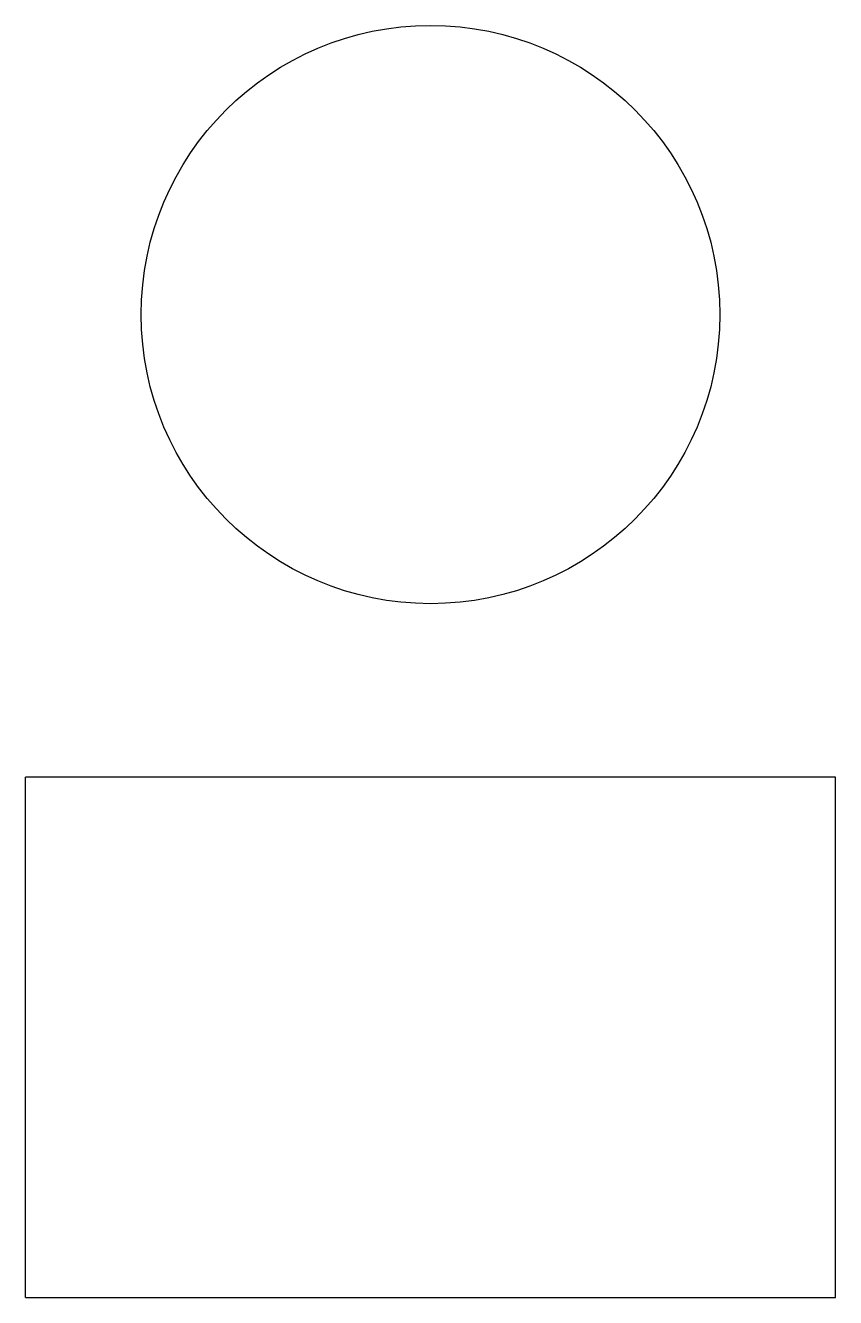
# Model space of a CAD drawing. Header units: millimetres. Extents: x 60 to 340, y 90 to 530.
import ezdxf

# ---------------------------------------------------------------- set-up
doc = ezdxf.new("R2010")
doc.units = ezdxf.units.MM
doc.layers.get('0').update_dxf_attribs({"linetype": 'CONTINUOUS'})

msp = doc.modelspace()

# ---------------------------------------------------------------- linework, layer by layer
for p, q in [((60, 90), (60, 270)), ((340, 270), (60, 270)), ((340, 90), (340, 270)), ((60, 90), (340, 90))]:
    msp.add_line(p, q)
msp.add_circle((200, 430), 100)

doc.saveas('drawing.dxf')
